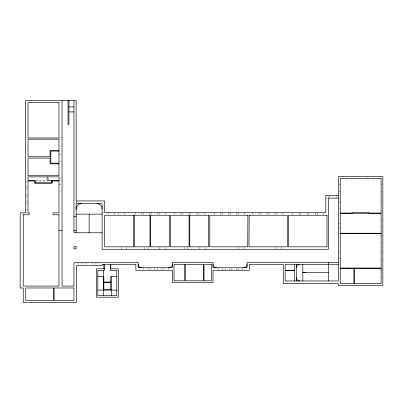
<?xml version="1.0" encoding="UTF-8"?>
<svg xmlns="http://www.w3.org/2000/svg" width="403" height="403" viewBox="0 0 403 403"><rect width="100%" height="100%" fill="white"/><g stroke="black" fill="none" stroke-linecap="round" stroke-linejoin="round"><path stroke-width="0.3" stroke-dasharray="2.02 1.51" d="M102.135 212.512L103.994 212.507M60.198 137.977L61.437 137.977M58.959 154.289L61.437 154.289M60.198 161.074L61.437 161.074M58.959 178.413L61.437 178.413M35.963 180.438L46.37 180.438M58.959 180.398L61.437 180.398M35.807 181.033L46.864 181.033M26.135 181.269L27.384 181.269M338.807 184.171L340.233 184.171M58.959 184.247L61.437 184.247M381.107 184.408L382.271 184.408M25.505 186.75L27.384 186.75M26.135 188.77L27.384 188.77M60.198 191.032L61.437 191.032M338.807 191.375L340.233 191.375M381.107 191.611L382.271 191.611M25.505 194.246L27.384 194.246M25.505 196.271L27.384 196.271M325.831 198.1L327.377 198.1M26.135 201.747L27.384 201.747M381.107 201.994L382.271 201.994M338.329 202.769L339.759 202.769M26.135 203.772L27.384 203.772M338.807 208.689L339.759 208.689M25.505 209.248L27.384 209.248M26.135 212.9L27.384 212.9M381.107 219.67L382.271 219.67M338.329 223.327L339.759 223.327M381.107 226.874L382.271 226.874M338.329 227.151L339.759 227.151M381.107 235.13L382.271 235.13M381.107 242.334L382.271 242.334M381.107 252.595L382.271 252.595M338.807 252.802L339.759 252.802M338.329 258.318L339.759 258.318M381.107 259.794L382.271 259.794M381.107 270.504L382.271 270.504M381.107 277.702L382.271 277.702M76.147 201.545L76.152 202.8M373.354 177.501L373.354 178.453M367.143 177.501L367.143 178.453M346.923 177.501L346.923 178.453M336.661 195.515L336.661 197.581M329.125 195.515L329.125 197.581M328.41 196.548L328.41 197.581M323.483 213.051L323.483 215.242M317.191 213.051L317.191 215.242M315.322 213.051L315.322 215.242M309.03 213.051L309.03 214.693M307.162 213.051L307.162 215.242M300.875 213.051L300.875 215.242M299.006 213.051L299.006 215.242M292.714 213.051L292.714 215.242M282.896 213.051L282.896 214.693M281.838 247.336L281.838 249.366M276.796 212.502L276.796 214.693M276.312 247.336L276.312 248.858M274.922 212.502L274.922 214.693M268.836 212.502L268.836 214.693M266.947 212.502L266.947 214.693M260.862 212.502L260.862 214.693M258.968 212.502L258.968 214.693M252.888 212.502L252.888 214.693M244.289 212.502L244.289 214.693M244.072 247.336L244.072 249.366M242.888 268.403L242.888 270.282M238.601 268.403L238.601 270.282M238.561 247.336L238.561 249.366M238.208 212.502L238.208 214.693M236.314 212.502L236.314 214.693M236.188 268.403L236.188 270.282M231.896 268.403L231.896 270.282M230.229 212.502L230.229 214.693M229.483 268.403L229.483 270.282M228.34 212.502L228.34 214.693M225.196 268.403L225.196 270.282M222.783 268.403L222.783 270.282M222.255 212.502L222.255 214.693M220.36 212.502L220.36 214.693M218.491 268.403L218.491 270.282M214.28 212.502L214.28 214.693M205.157 247.336L205.157 249.366M204.9 212.502L204.9 214.693M199.545 247.336L199.545 248.858M198.815 213.051L198.815 214.693M196.926 212.502L196.926 214.693M190.841 212.502L190.841 214.693M188.947 212.502L188.947 214.693M187.576 247.336L187.576 249.366M184.186 247.336L184.186 248.858M182.866 212.502L182.866 214.693M180.972 212.502L180.972 214.693M174.887 212.502L174.887 214.693M168.207 267.778L168.207 269.657M165.668 247.336L165.668 248.858M165.512 212.502L165.512 214.693M163.915 267.778L163.915 269.657M161.502 268.403L161.502 269.657M159.553 247.336L159.553 249.366M159.427 212.502L159.427 214.693M157.538 212.502L157.538 214.693M157.215 267.778L157.215 269.657M154.802 267.778L154.802 269.657M151.452 212.502L151.452 214.693M150.51 268.403L150.51 269.657M149.558 212.502L149.558 214.693M148.097 267.778L148.097 269.657M147.951 247.336L147.951 248.858M144.339 247.336L144.339 249.366M143.811 267.778L143.811 269.657M143.478 212.502L143.478 214.693M141.584 212.502L141.584 214.693M135.499 212.502L135.499 214.693M126.733 247.336L126.733 249.366M124.729 212.502L124.729 214.693M121.273 247.336L121.273 248.858M118.26 212.502L118.26 214.693M114.84 212.502L114.84 214.693M108.372 212.502L108.372 214.693M100.367 263.28L100.367 264.358M97.158 263.28L97.158 264.358M95.707 263.28L95.707 264.358M92.499 262.741L92.499 264.358M86.237 263.28L86.237 264.358M83.033 263.28L83.033 264.358M81.577 263.28L81.577 264.358M78.373 262.741L78.373 264.358M76.142 201.505L76.142 203.273M48.204 178.055L48.204 179.844"/><path stroke-width="0.6" d="M68.958 106.946L73.961 106.946M68.958 111.908L73.961 111.908M58.959 150.309L50.083 150.309L50.083 156.747L28.009 156.747L28.009 139.166L58.959 139.166L58.959 175.678L28.009 175.678L28.009 158.097L50.083 158.097L50.083 163.875L58.959 163.875M58.959 151.115L50.838 151.105L50.838 163.139L58.959 163.139M51.529 181.033L58.959 181.033L58.959 212.9L53.01 212.9L53.01 214.804L58.959 214.804M338.329 195.515L325.831 195.515L325.831 212.502L104.609 212.502L104.609 200.916L76.142 200.916L76.142 100.634L25.505 100.634L25.505 212.9L20.15 212.9L20.15 287.979L23.243 287.979L23.243 302.366L76.459 302.366L76.459 265.441L102.135 265.441L102.135 264.328L135.866 264.328L135.866 270.282L172.373 270.282L172.373 282.699L213.006 282.699L213.006 270.282L249.356 270.282L249.356 264.328L283.249 264.328L283.249 283.692L338.329 283.692L338.329 285.596L382.85 285.596L382.85 176.549L338.329 176.549L338.329 280.956L285.153 280.956L285.153 270.559L294.477 270.559M338.329 198.1L328.41 198.1L328.41 249.366L102.135 249.366L102.135 203.611L76.142 203.611L76.142 232.778M76.142 214.129L102.135 214.129M23.243 214.804L29.197 214.804L29.197 212.9L28.009 212.9L28.009 181.033L34.819 181.033L34.794 183.214L52.173 183.214L52.173 180.438M73.961 216.708L76.142 216.708M58.959 230.597L62.057 230.597M73.961 230.597L76.142 230.597M102.135 232.778L73.961 232.778L73.961 100.634M340.233 233.256L381.107 233.256M340.233 233.654L381.107 233.654M338.329 262.464L247.054 262.464L247.054 267.778L213.006 267.778L213.006 262.464L172.373 262.464L172.373 267.778L138.169 267.778L138.169 262.464L73.961 262.741L73.961 286.075L62.057 286.075L62.057 100.634M338.329 264.328L285.153 264.328L285.153 270.282L294.477 270.282M104.322 268.811L96.307 268.811L96.307 297.187L118.326 297.187L118.326 268.811L110.311 268.811M328.41 272.64L302.829 272.635L305.832 272.64M97.813 276.67L103.843 276.67L103.843 282.024M116.815 276.67L110.785 276.67L110.785 282.024M103.37 282.024L111.263 282.024M97.813 290.12L116.815 290.12M76.172 207.197L76.142 209.167A5.456 5.456 0 0 1 81.502 203.611M362.619 268.02L362.619 268.413M354.857 268.02L354.857 268.413M350.293 213.016L350.293 213.414M350.293 233.256L350.293 233.654M348.61 268.02L348.61 268.413M344.379 213.016L344.379 213.414M344.379 233.256L344.379 233.654M343.678 268.02L343.678 268.413M328.41 262.464L328.41 280.956M302.829 264.328L302.829 280.956M296.381 264.328L296.381 280.956M294.477 264.328L294.477 280.956M111.263 276.67L111.263 295.676M110.785 264.328L110.785 268.811M110.311 264.328L110.311 270.317L116.815 270.317L116.815 295.676L97.813 295.676L97.813 270.317L104.322 270.317L104.322 264.328M103.843 264.328L103.843 268.811M103.37 270.317L103.37 295.676M89.139 214.129L89.139 232.778M68.958 100.634L68.958 124.487L68.006 124.487L68.006 100.634M58.959 214.527L58.959 286.075L23.243 286.075L23.243 214.527M51.775 180.438L51.775 182.821L35.192 182.821L35.192 180.438L28.009 180.438L28.009 176.867L58.959 176.867L58.959 180.438L47.101 180.438L47.101 176.867M172.373 264.328A3.395 3.395 0 0 1 169.038 267.778M141.498 267.778A3.395 3.395 0 0 1 138.169 264.328M216.34 267.778A3.395 3.395 0 0 1 213.006 264.328M247.054 264.328A3.395 3.395 0 0 1 243.724 267.778M96.775 203.611A5.456 5.456 0 0 1 102.135 209.167M299.716 280.956A3.335 3.335 0 0 1 296.381 277.622M296.381 267.622A3.335 3.335 0 0 1 299.716 264.328M247.895 215.242L247.734 246.827L209.797 246.827L209.797 215.242L247.895 215.242M249.16 215.242L248.999 246.827L287.314 246.827L287.314 215.242L249.16 215.242M58.959 102.543L28.009 102.543L28.009 137.977L58.959 137.977L58.959 102.543M381.107 178.453L340.233 178.453L340.233 213.016L352.781 213.016L352.781 212.295L368.619 212.295L368.619 213.016L381.107 213.016L381.107 178.453M381.107 213.414L340.233 213.414L340.233 268.02L381.107 268.02L381.107 213.414M133.72 215.242L104.609 215.242L104.609 246.827L133.72 246.827L133.72 215.242M149.981 215.242L134.3 215.242L134.3 246.827L149.981 246.827L149.981 215.242M169.28 215.242L150.687 215.242L150.687 246.827L169.28 246.827L169.28 215.242M189.088 215.242L170.474 215.242L170.474 246.827L189.088 246.827L189.088 215.242M208.608 215.242L189.798 215.242L189.798 246.827L208.608 246.827L208.608 215.242M326.994 215.242L288.503 215.242L288.503 246.827L326.994 246.827L326.994 215.242M76.142 246.671L73.961 246.671L73.961 248.853L76.142 248.853L76.142 246.671M184.655 264.328L174.02 264.328L174.02 280.795L184.655 280.795L184.655 264.328M203.303 264.328L185.37 264.328L185.37 280.795L203.303 280.795L203.303 264.328M211.363 264.328L204.019 264.328L204.019 280.795L211.363 280.795L211.363 264.328M353.884 268.413L340.233 268.413L340.233 283.692L353.884 283.692L353.884 268.413M381.107 268.413L354.282 268.413L354.282 283.692L381.107 283.692L381.107 268.413M110.785 282.503L103.843 282.503L103.843 289.646L110.785 289.646L110.785 282.503M53.403 287.979L25.747 287.979L25.747 300.457L53.403 300.457L53.403 287.979M73.961 287.979L54.118 287.979L54.118 300.457L73.961 300.457L73.961 287.979"/></g></svg>
